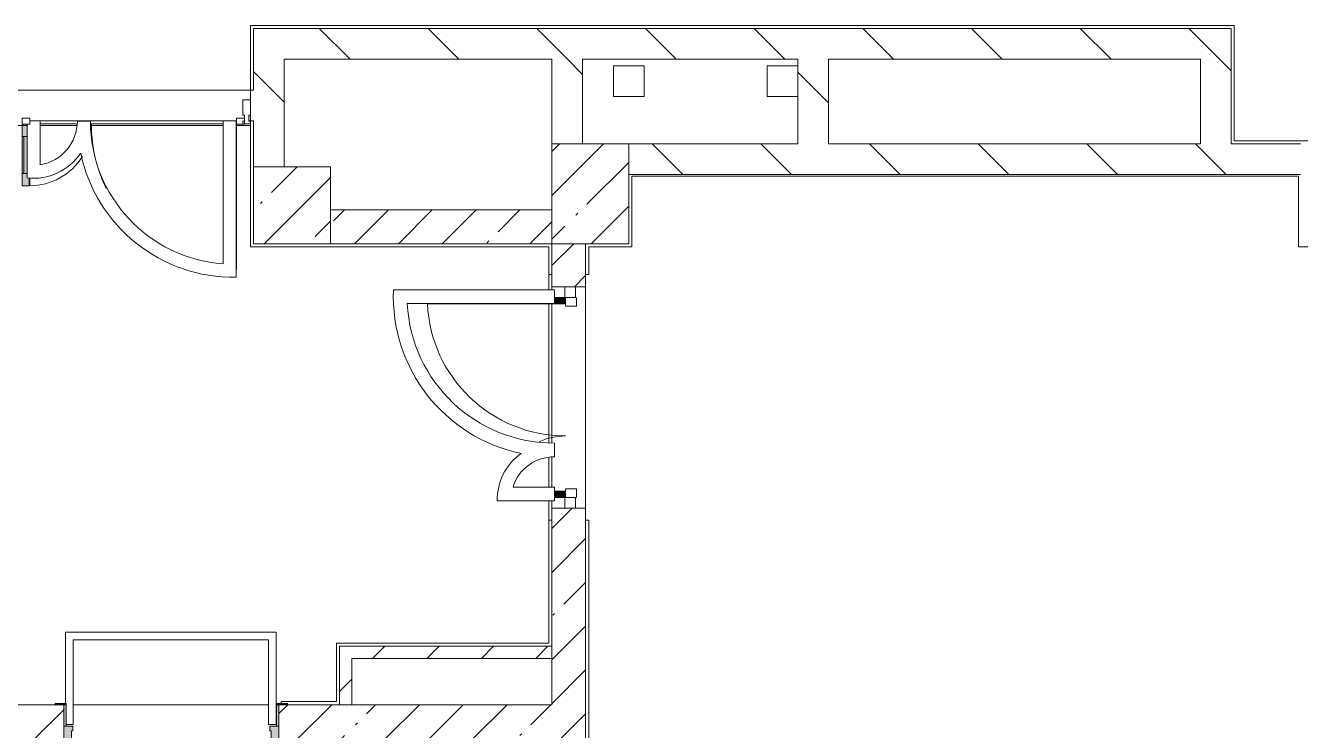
# Model space of a CAD drawing. Header units: millimetres. Extents: x 81682 to 274809, y -8553 to 29000.
# Drawn here: x 219855 to 228149, y 7732 to 12320 of the extents above; entities that cross this region are included whole.
import ezdxf

# ---------------------------------------------------------------- set-up
doc = ezdxf.new("R2010")
doc.units = ezdxf.units.MM
for name, color, linetype, lineweight, true_color in [('A-DETL-GENF-3', 7, 'Continuous', 5, 0xaaaaaa), ('A-DETL-GENF-4', 7, 'Continuous', 5, 0xe2e2e2), ('A-DOOR-3', 7, 'Continuous', 5, 0xe2e2e2), ('A-DOOR-4', 7, 'Continuous', 5, 0xaaaaaa), ('A-DOOR-FRAM-2', 7, 'Continuous', 5, 0xe2e2e2), ('A-DOOR-FRAM-4', 7, 'Continuous', 5, 0xaaaaaa), ('A-FLOR-2', 7, 'Continuous', 5, 0xaaaaaa)]:
    doc.layers.add(name, color=color, linetype=linetype, lineweight=lineweight, true_color=true_color)
for name, color, linetype, lineweight in [('A-GLAZ-CWMG-2', 7, 'Continuous', 5), ('A-WALL', 7, 'Continuous', 9), ('I-WALL-2', 7, 'Continuous', 5), ('S-COLS-1', 7, 'Continuous', 5)]:
    doc.layers.add(name, color=color, linetype=linetype, lineweight=lineweight)
pattern_1 = [(45, (147798.7, 0), (-285.1231, 285.1231), []), (45, (148083.8, 0), (-285.1231, 285.1231), [504.031, -100.806, 16.764, -84.042])]
pattern_2 = [(135, (147798.7, 0), (-353.5534, -353.5534), [])]
pattern_3 = [(45, (147798.7, 0), (-176.7767, 176.7767), [])]

# ---------------------------------------------------------------- blocks, each defined once
blk = doc.blocks.new('BSC_Колонна _Прямоугольная - 650х500-23287315-3_7_3_птичка')
at = {"layer": 'S-COLS-1'}
h = blk.add_hatch(dxfattribs=at)
h.set_pattern_fill('FP_100', color=256, style=0, pattern_type=2)
h.set_pattern_definition([(135, (11225, -75730), (-285.1231, -285.1231), []), (135, (11225, -75444.88), (-285.1231, -285.1231), [504.031, -100.806, 16.764, -84.042])])
h.paths.add_polyline_path([(325, -217), (325, 250), (-325, 250), (-325, -250), (325, -250)])
for p, q in [((325, 250), (-325, 250)), ((-325, 250), (-325, -250)), ((325, -250), (325, 250)), ((-325, -250), (325, -250))]:
    blk.add_line(p, q, dxfattribs=at)
blk = doc.blocks.new('BSC_Колонна _Прямоугольная - 500х500-V91-3_7_3_птичка')
at = {"layer": 'S-COLS-1'}
h = blk.add_hatch(dxfattribs=at)
h.set_pattern_fill('FP_101', color=256, style=0, pattern_type=2)
h.set_pattern_definition([(45, (-73790, -11150), (-285.1231, 285.1231), []), (45, (-73504.88, -11150), (-285.1231, 285.1231), [504.031, -100.806, 16.764, -84.042])])
h.paths.add_polyline_path([(-141.4, -250), (250, -250), (250, 250), (-250, 250), (-250, -250)])
for p, q in [((250, 250), (-250, 250)), ((-250, 250), (-250, -250)), ((250, -250), (250, 250)), ((-250, -250), (250, -250))]:
    blk.add_line(p, q, dxfattribs=at)
blk = doc.blocks.new('110_Дверь_СКБ_2Ст - Д-1 Лестничная клетка EIS60-24319353-3_7_3_птичка')
at = {"layer": 'A-DOOR-3'}
for points in [[(612.5, 1010), (612.5, 110), (662.5, 110), (662.5, 1010)], [(-631.1, 510), (-637.5, 510), (-637.5, 110), (-587.5, 110), (-587.5, 510)], [(712.5, 30), (697.5, 30), (697.5, -110), (712.5, -110)]]:
    blk.add_hatch(color=256, dxfattribs=at).paths.add_polyline_path(points)
h = blk.add_hatch(color=256, dxfattribs=at)
h.paths.add_polyline_path([(662.5, 110), (662.5, 60), (652.5, 60), (652.5, 30), (712.5, 30), (712.5, 110)])
h.paths.add_polyline_path([(-637.5, 110), (-687.5, 110), (-687.5, 30), (-627.5, 30), (-631.1, 60), (-637.5, 60)])
at = {"layer": 'A-DOOR-FRAM-2'}
for points in [[(-742.5, 118), (-742.5, 110), (-672.5, 110), (-672.5, 118)], [(697.5, 118), (697.5, 110), (767.5, 110), (767.5, 118)], [(-672.5, 30), (-687.5, 30), (-687.5, -110), (-672.5, -110)], [(-672.5, -110), (-742.5, -110), (-742.5, -118), (-672.5, -118)], [(697.5, -110), (697.5, -118), (767.5, -118), (767.5, -110)]]:
    blk.add_hatch(color=256, dxfattribs=at).paths.add_polyline_path(points)
at = {"layer": 'A-DOOR-4'}
for p, q in [((662.5, 1010), (612.5, 1010)), ((612.5, 1010), (612.5, 110)), ((662.5, 110), (662.5, 1010)), ((-637.5, 510), (-637.5, 110)), ((-587.5, 510), (-637.5, 510)), ((-587.5, 110), (-587.5, 510)), ((-637.5, 110), (-587.5, 110)), ((612.5, 110), (662.5, 110))]:
    blk.add_line(p, q, dxfattribs=at)
for centre, radius, start, end in [((662.5, 110), 900, 90, 180), ((-637.5, 110), 400, 360, 90)]:
    blk.add_arc(centre, radius, start, end, dxfattribs=at)
at = {"layer": 'A-DOOR-FRAM-4'}
for p, q in [((-672.5, 118), (-742.5, 118)), ((-742.5, 118), (-742.5, 110)), ((-742.5, 110), (-672.5, 110)), ((-637.5, 110), (-687.5, 110)), ((-687.5, 110), (-687.5, 30)), ((-672.5, 110), (-672.5, 118)), ((-637.5, 60), (-637.5, 110)), ((662.5, 110), (662.5, 60)), ((712.5, 110), (662.5, 110)), ((767.5, 118), (697.5, 118)), ((697.5, 118), (697.5, 110)), ((697.5, 110), (767.5, 110)), ((712.5, 30), (712.5, 110)), ((767.5, 110), (767.5, 118)), ((-687.5, 30), (-627.5, 30)), ((-672.5, 30), (-687.5, 30)), ((-687.5, 30), (-687.5, -110)), ((-672.5, -110), (-672.5, 30)), ((-627.5, 60), (-637.5, 60)), ((-627.5, 30), (-627.5, 60)), ((662.5, 60), (652.5, 60)), ((652.5, 60), (652.5, 30)), ((652.5, 30), (712.5, 30)), ((712.5, 30), (697.5, 30)), ((697.5, 30), (697.5, -110)), ((712.5, -110), (712.5, 30)), ((-672.5, -110), (-742.5, -110)), ((-742.5, -110), (-742.5, -118)), ((-742.5, -118), (-672.5, -118)), ((-687.5, -110), (-672.5, -110)), ((-672.5, -118), (-672.5, -110)), ((697.5, -110), (712.5, -110)), ((767.5, -110), (697.5, -110)), ((697.5, -110), (697.5, -118)), ((697.5, -118), (767.5, -118)), ((767.5, -118), (767.5, -110))]:
    blk.add_line(p, q, dxfattribs=at)
blk = doc.blocks.new('Прямоугольный импост - 50 x 70 мм-32306832-3_7_3_птичка')
at = {"layer": 'A-GLAZ-CWMG-2'}
for p, q in [((-70, 35), (0, 35)), ((-70, -35), (-70, 35)), ((0, 35), (0, -35)), ((0, -35), (-70, -35))]:
    blk.add_line(p, q, dxfattribs=at)
blk = doc.blocks.new('Дверь_Витражная_остекление_ - ДВН_ДАО_Главный вход_1200 в свету Д-22 _п_-32306833-3_7_3_птичка')
at = {"layer": 'A-DOOR-3'}
for points in [[(-610, -35), (-610, -30), (-650, -35), (-650, -103), (-611.7, -103), (-610, -87)], [(650, -87), (650, -30), (610, -35), (610, -103), (650, -103)]]:
    blk.add_hatch(color=256, dxfattribs=at).paths.add_polyline_path(points)
at = {"layer": 'A-DETL-GENF-3'}
for p, q in [((-650, 40), (-595, 40)), ((-595, 40), (-595, -30)), ((650, 40), (595, 40)), ((595, 40), (595, -30)), ((-610, -30), (-650, -30)), ((-595, -30), (-650, -30)), ((-650, -35), (-650, -103)), ((-610, -930), (-610, -30)), ((595, -30), (650, -30)), ((610, -30), (610, -103)), ((650, -30), (610, -30)), ((650, -103), (650, -35))]:
    blk.add_line(p, q, dxfattribs=at)
at = {"layer": 'A-DOOR-4'}
for p, q in [((-650, -103), (-650, -35)), ((650, -103), (650, -35))]:
    blk.add_line(p, q, dxfattribs=at)
for centre, radius, start, end in [((-650, -30), 900, 272.47677, 0), ((650, -30), 400, 180, 205.34539)]:
    blk.add_arc(centre, radius, start, end, dxfattribs=at)
blk = doc.blocks.new('Прямоугольный импост - 50 x 70 мм-32306835-3_7_3_птичка')
at = {"layer": 'A-GLAZ-CWMG-2'}
for p, q in [((0, 35), (-70, 35)), ((-70, 35), (-70, -35)), ((0, -35), (0, 35)), ((-70, -35), (0, -35))]:
    blk.add_line(p, q, dxfattribs=at)
blk = doc.blocks.new('Дверь_Витражная_остекление_ - В-18-32468702-3_7_3_птичка')
at = {"layer": 'A-DETL-GENF-4'}
blk.add_hatch(color=256, dxfattribs=at).paths.add_polyline_path([(689.5, 420), (677.5, 420), (677.5, 369.7), (689.5, 369.5), (689.5, 20), (722.5, 20), (722.5, 420)])
at = {"layer": 'A-DETL-GENF-3'}
for p, q in [((-672.5, 965), (-672.5, 20)), ((-672.5, 965), (-672.5, 20)), ((722.5, 420), (677.5, 420)), ((677.5, 420), (677.5, 369.7)), ((722.5, 420), (677.5, 420)), ((677.5, 420), (677.5, 369.7)), ((722.5, 420), (722.5, 20)), ((722.5, 20), (722.5, 420)), ((722.5, 340), (689.5, 340)), ((712.5, 340), (712.5, 100)), ((722.5, 100), (689.5, 100))]:
    blk.add_line(p, q, dxfattribs=at)
at = {"layer": 'A-DOOR-4'}
for p, q in [((-672.5, 965), (-672.5, 20)), ((672.5, 420), (672.5, 369.8)), ((-672.5, 20), (-722.5, 20)), ((-722.5, 20), (-722.5, -20)), ((-672.5, -20), (-672.5, 20)), ((722.5, 20), (672.5, 20)), ((672.5, 20), (672.5, -20)), ((722.5, -20), (722.5, 20)), ((-722.5, -20), (-672.5, -20)), ((672.5, -20), (722.5, -20))]:
    blk.add_line(p, q, dxfattribs=at)
for centre, radius, start, end in [((-672.5, 20), 945, 15.85424, 26.17307), ((672.5, 20), 400, 90, 148.53811), ((-672.5, 20), 945, 360, 14.43128), ((672.5, 20), 400, 177.03782, 180)]:
    blk.add_arc(centre, radius, start, end, dxfattribs=at)
blk = doc.blocks.new('Прямоугольный импост - Импост структурный с накладкой - 160мм Темный-33326242-3_7_3_птичка')
at = {"layer": 'A-GLAZ-CWMG-2'}
for p, q in [((0, 140), (-50, 140)), ((-50, 140), (-50, 40)), ((0, 40), (0, 140)), ((-50, 40), (-40, 40)), ((-40, 0), (-50, 0)), ((-50, 0), (-50, -17)), ((-40, 40), (-40, 0)), ((-10, 0), (-10, 40)), ((-10, 40), (0, 40)), ((0, 0), (-10, 0)), ((0, -17), (0, 0)), ((-50, -17), (0, -17))]:
    blk.add_line(p, q, dxfattribs=at)

msp = doc.modelspace()

# ---------------------------------------------------------------- hatches: boundary and pattern name
at = {"layer": 'I-WALL-2'}
h = msp.add_hatch(dxfattribs=at)
h.set_pattern_fill('FP_78', color=256, style=0, pattern_type=2)
h.set_pattern_definition(pattern_2)
h.paths.add_polyline_path([(227040.5, 12100), (227498.7, 12100), (227498.7, 12300), (221338.7, 12300), (221338.7, 12100), (225176.1, 12100)])
h = msp.add_hatch(dxfattribs=at)
h.set_pattern_fill('FP_78', color=256, style=0, pattern_type=2)
h.set_pattern_definition(pattern_2)
h.paths.add_polyline_path([(227698.7, 11550), (227698.7, 12300), (227498.7, 12300), (227498.7, 11550)])
h = msp.add_hatch(dxfattribs=at)
h.set_pattern_fill('FP_78', color=256, style=0, pattern_type=2)
h.set_pattern_definition(pattern_2)
h.paths.add_polyline_path([(221338.7, 11400), (221538.7, 11400), (221538.7, 12100), (221338.7, 12100), (221338.7, 11700)])
h = msp.add_hatch(dxfattribs=at)
h.set_pattern_fill('FP_78', color=256, style=0, pattern_type=2)
h.set_pattern_definition(pattern_2)
h.paths.add_polyline_path([(223278.7, 11550), (223478.7, 11550), (223478.7, 12100), (223278.7, 12100)])
h = msp.add_hatch(dxfattribs=at)
h.set_pattern_fill('FP_78', color=256, style=0, pattern_type=2)
h.set_pattern_definition(pattern_2)
h.paths.add_polyline_path([(225079.2, 11550), (225079.2, 12100), (224879.2, 12100), (224879.2, 11550)])
h = msp.add_hatch(dxfattribs=at)
h.set_pattern_fill('FP_78', color=256, style=0, pattern_type=2)
h.set_pattern_definition(pattern_2)
h.paths.add_polyline_path([(216448.7, 11700), (216552.7, 11700), (216552.7, 11900), (216448.7, 11900), (216448.7, 11799.5)])
h.paths.add_polyline_path([(218032.7, 11700), (218108.7, 11700), (218108.7, 11900), (218032.7, 11900), (218032.7, 11799.5)])
h.paths.add_polyline_path([(218628.7, 11700), (218628.7, 11900), (218608.7, 11900), (218608.7, 11700)])
h.paths.add_polyline_path([(221338.7, 11700), (221338.7, 11900), (221318.7, 11900), (221318.7, 11700)])
h = msp.add_hatch(dxfattribs=at)
h.set_pattern_fill('FP_78', color=256, style=0, pattern_type=2)
h.set_pattern_definition(pattern_2)
h.paths.add_polyline_path([(228148.7, 11350), (228148.7, 11550), (223778.7, 11550), (223778.7, 11350), (227040.5, 11350)])
h = msp.add_hatch(dxfattribs=at)
h.set_pattern_fill('FP_75', color=256, style=0, pattern_type=2)
h.set_pattern_definition(pattern_1)
h.paths.add_polyline_path([(223278.7, 10900), (223278.7, 11120), (221838.7, 11120), (221838.7, 10900)])
h = msp.add_hatch(dxfattribs=at)
h.set_pattern_fill('FP_75', color=256, style=0, pattern_type=2)
h.set_pattern_definition(pattern_1)
h.paths.add_polyline_path([(223311.7, 7900), (223498.7, 7900), (223498.7, 9179), (223278.7, 9179), (223278.7, 7900)])
h.paths.add_polyline_path([(223278.7, 10619), (223498.7, 10619), (223498.7, 10900), (223278.7, 10900)])
h = msp.add_hatch(dxfattribs=at)
h.set_pattern_fill('FP_80', color=256, style=0, pattern_type=2)
h.set_pattern_definition(pattern_3)
h.paths.add_polyline_path([(221978.7, 7900), (221978.7, 8280), (221898.7, 8280), (221898.7, 7900)])
h = msp.add_hatch(dxfattribs=at)
h.set_pattern_fill('FP_80', color=256, style=0, pattern_type=2)
h.set_pattern_definition(pattern_3)
h.paths.add_polyline_path([(223278.7, 8200), (223278.7, 8280), (221978.7, 8280), (221978.7, 8200)])
h = msp.add_hatch(dxfattribs=at)
h.set_pattern_fill('FP_75', color=256, style=0, pattern_type=2)
h.set_pattern_definition(pattern_1)
h.paths.add_polyline_path([(221558.7, 7680), (223278.7, 7680), (223278.7, 7900), (221503.7, 7900), (221503.7, 7680)])
h.paths.add_polyline_path([(220048.7, 7680), (220103.7, 7680), (220103.7, 7900), (219658.7, 7900), (219658.7, 7680), (219878.7, 7680)])
h = msp.add_hatch(dxfattribs=at)
h.set_pattern_fill('FP_75', color=256, style=0, pattern_type=2)
h.set_pattern_definition(pattern_1)
h.paths.add_polyline_path([(223311.7, 120), (223498.7, 120), (223498.7, 350), (223278.7, 350), (223278.7, 120)])
h.paths.add_polyline_path([(223311.7, 1150), (223498.7, 1150), (223498.7, 3550), (223278.7, 3550), (223278.7, 1150)])
h.paths.add_polyline_path([(223278.7, 4050), (223498.7, 4050), (223498.7, 7900), (223278.7, 7900), (223278.7, 4279.6)])

# ---------------------------------------------------------------- linework, layer by layer
at = {"layer": 'A-FLOR-2'}
for p, q in [((221318.7, 11900), (221318.7, 12320)), ((221318.7, 12320), (227717.7, 12320)), ((227717.7, 12320), (227717.7, 11570)), ((223679.2, 12057), (223879.2, 12057)), ((223679.2, 11857), (223679.2, 12057)), ((223879.2, 12057), (223879.2, 11857)), ((224679.2, 12057), (224879.2, 12057)), ((224679.2, 11857), (224679.2, 12057)), ((223879.2, 11857), (223679.2, 11857)), ((224879.2, 11857), (224679.2, 11857)), ((219951.4, 11700), (219883.7, 11700)), ((219951.4, 11413.8), (219951.4, 11700)), ((220277.4, 11697.2), (220192.7, 11697.2)), ((221225.7, 11700), (221141, 11700)), ((221141, 11700), (221141, 10768.9)), ((221225.7, 10681.9), (221225.7, 11700)), ((218628.7, 11669), (219866.7, 11669)), ((219866.7, 11677), (219866.7, 11327.5)), ((220190.9, 11680), (219951.4, 11680)), ((219951.4, 11669), (220189.8, 11669)), ((221141, 11680), (220278.3, 11680)), ((220279, 11669), (221141, 11669)), ((221225.7, 11669), (221318.7, 11669)), ((221318.7, 10880), (221318.7, 11680)), ((221318.7, 11669), (221318.7, 11680)), ((227717.7, 11570), (231349.2, 11570)), ((228134.7, 11340), (223799.7, 11340)), ((223799.7, 11340), (223799.7, 10880)), ((228134.7, 10879), (228134.7, 11340)), ((223258.7, 10880), (221318.7, 10880)), ((223258.7, 10880), (223258.7, 10600.7)), ((223799.7, 10880), (223519.7, 10880)), ((223519.7, 10880), (223519.7, 10700)), ((232258.7, 10879), (228134.7, 10879)), ((223278.7, 10700), (223258.7, 10700)), ((223519.7, 10700), (223498.7, 10700)), ((223295.7, 10600.7), (222248.6, 10600.7)), ((223295.7, 10510.7), (223295.7, 10600.7)), ((222338.8, 10510.7), (223295.7, 10510.7)), ((223258.7, 9604.5), (223258.7, 10510.7)), ((223295.7, 9512.6), (223295.7, 9602.6)), ((223258.7, 9316.6), (223258.7, 9509.1)), ((223295.7, 9316.6), (223026.3, 9316.6)), ((223295.7, 9226.6), (223295.7, 9316.6)), ((222923.8, 9226.6), (223295.7, 9226.6)), ((223258.7, 9226.6), (223258.7, 8300)), ((223258.7, 9100), (223278.7, 9100)), ((223498.7, 9100), (223519.7, 9100)), ((223519.7, 9100), (223519.7, 4070)), ((221485.6, 8371.9), (220115.6, 8371.9)), ((220115.6, 8371.9), (220115.6, 7908)), ((220165.6, 7771.9), (220165.6, 8321.9)), ((220165.6, 8321.9), (221435.6, 8321.9)), ((221435.6, 8321.9), (221435.6, 7771.9)), ((221485.6, 7771.9), (221485.6, 8371.9)), ((221878.7, 7920), (221878.7, 8300)), ((221878.7, 8300), (223258.7, 8300)), ((221518.7, 7908), (221518.7, 7920)), ((221518.7, 7920), (221878.7, 7920)), ((220118.7, 7771.9), (220165.6, 7771.9)), ((221435.6, 7771.9), (221485.6, 7771.9))]:
    msp.add_line(p, q, dxfattribs=at)
for centre, radius, start, end in [((219905.6, 11697.2), 287, 279.17366, 0), ((221208.1, 11697.2), 930.7, 180, 265.86869), ((219905.6, 11697.2), 371.7, 263.98747, 326.07537), ((221208.1, 11697.2), 1015.4, 191.7891, 270.99569), ((223292.7, 10557.6), 1045, 177.63591, 258.21594), ((223292.7, 10557.6), 955, 182.81459, 270.17999), ((223292.7, 9233.6), 369, 125.33508, 181.08444), ((223292.7, 9233.6), 279, 89.3839, 162.68951)]:
    msp.add_arc(centre, radius, start, end, dxfattribs=at)
at = {"layer": 'A-WALL'}
for p, q in [((223278.7, 8200), (223278.7, 8280)), ((221898.7, 7900), (221978.7, 7900))]:
    msp.add_line(p, q, dxfattribs=at)
at = {"layer": 'I-WALL-2'}
for p, q in [((227698.7, 12300), (221338.7, 12300)), ((221338.7, 12300), (221338.7, 11900)), ((227698.7, 11550), (227698.7, 12300)), ((221538.7, 12100), (223278.7, 12100)), ((221538.7, 11400), (221538.7, 12100)), ((223278.7, 12100), (223278.7, 11550)), ((223478.7, 11550), (223478.7, 12100)), ((223478.7, 12100), (224879.2, 12100)), ((224879.2, 12100), (224879.2, 11550)), ((225079.2, 12100), (227498.7, 12100)), ((225079.2, 11550), (225079.2, 12100)), ((227498.7, 12100), (227498.7, 11550)), ((218608.7, 11900), (221338.7, 11900)), ((221318.7, 11900), (221318.7, 11700)), ((221141, 11700), (219951.4, 11700)), ((221308.7, 11700), (221338.7, 11700)), ((221338.7, 11700), (221338.7, 11400)), ((224879.2, 11550), (223778.7, 11550)), ((227498.7, 11550), (225079.2, 11550)), ((228148.7, 11550), (227698.7, 11550)), ((223778.7, 11350), (228148.7, 11350)), ((223278.7, 11120), (221838.7, 11120)), ((221838.7, 10900), (223278.7, 10900)), ((223278.7, 10900), (223278.7, 10600.7)), ((223498.7, 10900), (223498.7, 7900)), ((223278.7, 10619), (223498.7, 10619)), ((223278.7, 9603.5), (223278.7, 10510.7)), ((223278.7, 9316.6), (223278.7, 9511)), ((223278.7, 9226.6), (223278.7, 8280)), ((223498.7, 9179), (223278.7, 9179)), ((221898.7, 8280), (221898.7, 7900)), ((223278.7, 8280), (221898.7, 8280)), ((221978.7, 7900), (221978.7, 8200)), ((221978.7, 8200), (223278.7, 8200)), ((223278.7, 8200), (223278.7, 7900)), ((220048.7, 7900), (219658.7, 7900)), ((220165.6, 7900), (221435.6, 7900)), ((221898.7, 7900), (221558.7, 7900)), ((223278.7, 7900), (221978.7, 7900)), ((223498.7, 4050), (223498.7, 7900))]:
    msp.add_line(p, q, dxfattribs=at)

# ---------------------------------------------------------------- block references
at = {"layer": 'A-DOOR-4'}
for name, p, rotation in [('Дверь_Витражная_остекление_ - В-18-32468702-3_7_3_птичка', (220556.2, 11697), 180), ('Дверь_Витражная_остекление_ - ДВН_ДАО_Главный вход_1200 в свету Д-22 _п_-32306833-3_7_3_птичка', (223398.7, 9899), 269.9999999999994), ('110_Дверь_СКБ_2Ст - Д-1 Лестничная клетка EIS60-24319353-3_7_3_птичка', (220816.2, 7790), 180)]:
    msp.add_blockref(name, p, dxfattribs=dict(at, rotation=rotation))
at = {"layer": 'A-GLAZ-CWMG-2'}
msp.add_blockref('Прямоугольный импост - Импост структурный с накладкой - 160мм Темный-33326242-3_7_3_птичка', (221318.7, 11697), dxfattribs=at)
at = {"layer": 'A-GLAZ-CWMG-2', "rotation": 89.99999999999942}
msp.add_blockref('Прямоугольный импост - 50 x 70 мм-32306835-3_7_3_птичка', (223398.7, 10619), dxfattribs=at)
at = {"layer": 'A-GLAZ-CWMG-2', "extrusion": (0, 0, -1), "rotation": 270.0000000000006}
msp.add_blockref('Прямоугольный импост - 50 x 70 мм-32306832-3_7_3_птичка', (-223398.7, 9179), dxfattribs=at)
at = {"layer": 'S-COLS-1', "rotation": 270.0000000000007}
msp.add_blockref('BSC_Колонна _Прямоугольная - 650х500-23287315-3_7_3_птичка', (223528.7, 11225), dxfattribs=at)
at = {"layer": 'S-COLS-1'}
msp.add_blockref('BSC_Колонна _Прямоугольная - 500х500-V91-3_7_3_птичка', (221588.7, 11150), dxfattribs=at)

doc.saveas('drawing.dxf')
